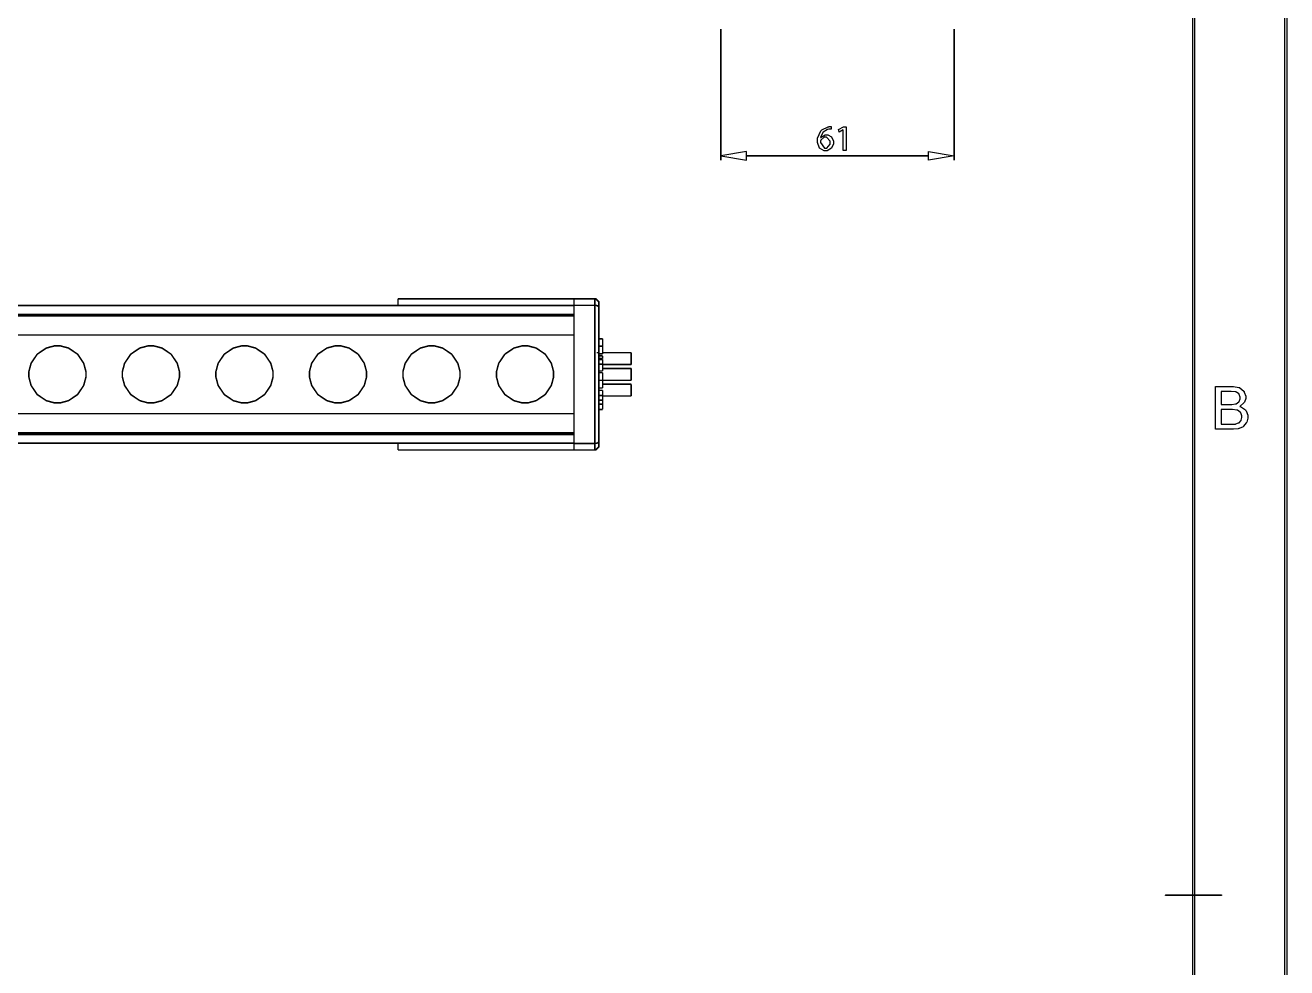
# Model space of a CAD drawing. Extents: x 0.54 to 10.46, y 0.74 to 7.76.
# Drawn here: x 8.179 to 10.465, y 2.448 to 4.156 of the extents above; entities that cross this region are included whole.
import ezdxf

# ---------------------------------------------------------------- set-up
doc = ezdxf.new("R2010")
doc.units = 0
doc.layers.get('0').update_dxf_attribs({"linetype": 'CONTINUOUS'})

msp = doc.modelspace()

# ---------------------------------------------------------------- linework, layer by layer
at = {"color": 0}
for points in [[(10.4631, 0.73899), (0.53689, 0.73899), (0.53646, 0.73899), (0.53516, 0.74029), (0.53516, 0.74072), (0.53516, 7.75928), (0.53516, 7.75971), (0.53646, 7.76101), (0.53689, 7.76101), (10.4631, 7.76101), (10.4635, 7.76101), (10.4648, 7.75971), (10.4648, 7.75928), (10.4648, 0.74072), (10.4648, 0.74029), (10.4635, 0.73899), (10.4631, 0.73899)], [(0.53863, 0.74246), (10.4614, 0.74246), (10.4614, 7.75754), (0.53863, 7.75754), (0.53863, 0.74246)], [(10.296, 0.90609), (0.87115, 0.90609), (0.87071, 0.90609), (0.86941, 0.90739), (0.86941, 0.90782), (0.86941, 7.59218), (0.86941, 7.59261), (0.87071, 7.59392), (0.87115, 7.59392), (10.296, 7.59392), (10.2964, 7.59392), (10.2977, 7.59261), (10.2977, 7.59218), (10.2977, 0.90782), (10.2977, 0.90739), (10.2964, 0.90609), (10.296, 0.90609)], [(0.87289, 0.90956), (10.2943, 0.90956), (10.2943, 7.59044), (0.87289, 7.59044), (0.87289, 0.90956)], [(10.3354, 3.42361), (10.3354, 3.50142), (10.3646, 3.50142), (10.3682, 3.50142), (10.378, 3.49951), (10.3789, 3.49908), (10.3798, 3.49869), (10.3868, 3.49262), (10.3874, 3.49181), (10.3879, 3.491), (10.3904, 3.48389), (10.3904, 3.4815), (10.3904, 3.47917), (10.3881, 3.47287), (10.3877, 3.47211), (10.3872, 3.4714), (10.3804, 3.4655), (10.3796, 3.465), (10.3807, 3.46468), (10.3898, 3.45882), (10.3904, 3.45796), (10.391, 3.45714), (10.3942, 3.44894), (10.3942, 3.44618), (10.3942, 3.44362), (10.3923, 3.43679), (10.3919, 3.43599), (10.3915, 3.43522), (10.3867, 3.42919), (10.3862, 3.42876), (10.3856, 3.42833), (10.3785, 3.42512), (10.3777, 3.42492), (10.3768, 3.42469), (10.368, 3.42361), (10.3651, 3.42361), (10.3354, 3.42361)], [(10.3457, 3.46875), (10.3625, 3.46875), (10.365, 3.46875), (10.3718, 3.46951), (10.3723, 3.46963), (10.373, 3.46983), (10.3779, 3.4731), (10.3783, 3.47353), (10.3786, 3.47401), (10.3803, 3.47874), (10.3803, 3.48031), (10.3803, 3.48204), (10.3787, 3.4866), (10.3784, 3.48708), (10.3781, 3.48762), (10.3736, 3.491), (10.3731, 3.49115), (10.3725, 3.49137), (10.364, 3.49224), (10.3613, 3.49224), (10.3457, 3.49224), (10.3457, 3.46875)], [(10.3457, 3.43278), (10.3651, 3.43278), (10.3668, 3.43278), (10.3717, 3.43311), (10.3721, 3.43317), (10.3727, 3.43326), (10.3776, 3.43506), (10.378, 3.43528), (10.3784, 3.43554), (10.3817, 3.43918), (10.3819, 3.43961), (10.3822, 3.44011), (10.3835, 3.44467), (10.3835, 3.44618), (10.3835, 3.44808), (10.3816, 3.45324), (10.3813, 3.45372), (10.3809, 3.45426), (10.3758, 3.45801), (10.3751, 3.45822), (10.3744, 3.45844), (10.3664, 3.45953), (10.3637, 3.45953), (10.3457, 3.45953), (10.3457, 3.43278)], [(10.3461, 2.57824), (10.2458, 2.57824), (10.2457, 2.57824), (10.2452, 2.57878), (10.2452, 2.57894), (10.2452, 2.57915), (10.2457, 2.57964), (10.2458, 2.57964), (10.3461, 2.57964), (10.3463, 2.57964), (10.3468, 2.57915), (10.3468, 2.57894), (10.3468, 2.57878), (10.3463, 2.57824), (10.3461, 2.57824)]]:
    msp.add_lwpolyline(points, close=True, dxfattribs=at)
at = {"color": 9, "const_width": 0.00278}
for points in [[(9.43924, 4.14942), (9.43924, 3.91097)], [(9.86203, 4.14942), (9.86203, 3.91097)], [(9.48563, 3.91928), (9.81565, 3.91928)]]:
    msp.add_lwpolyline(points, dxfattribs=at)
at = {"color": 9}
for points in [[(9.63932, 3.96772), (9.639, 3.96778), (9.63542, 3.96756), (9.63504, 3.96744), (9.63276, 3.96712), (9.62457, 3.96197), (9.62044, 3.9541), (9.62022, 3.95231), (9.62044, 3.95231), (9.62093, 3.95301), (9.62825, 3.95725), (9.63069, 3.95725), (9.63297, 3.95725), (9.63992, 3.9535), (9.64356, 3.94601), (9.64356, 3.94347), (9.64356, 3.94092), (9.63976, 3.93311), (9.63194, 3.9285), (9.62939, 3.9285), (9.62663, 3.9285), (9.61843, 3.93343), (9.61431, 3.94336), (9.61431, 3.94661), (9.61431, 3.95144), (9.62044, 3.96479), (9.62153, 3.96582), (9.6224, 3.96669), (9.63379, 3.97194), (9.63514, 3.97211), (9.63553, 3.97222), (9.63835, 3.97244), (9.63932, 3.97244), (9.63932, 3.96772)], [(9.66114, 3.96642), (9.66103, 3.96642), (9.65365, 3.9624), (9.6525, 3.96679), (9.66183, 3.97179), (9.66672, 3.97179), (9.66672, 3.92919), (9.66114, 3.92919), (9.66114, 3.96642)], [(9.63769, 3.94314), (9.63769, 3.94558), (9.63108, 3.9529), (9.6289, 3.9529), (9.62685, 3.9529), (9.62104, 3.94846), (9.62067, 3.94769), (9.62056, 3.94754), (9.62001, 3.94575), (9.62001, 3.94515), (9.62001, 3.94342), (9.62701, 3.93294), (9.62939, 3.93294), (9.63146, 3.93294), (9.63769, 3.9406), (9.63769, 3.94314)], [(9.48563, 3.92697), (9.43924, 3.91928), (9.48563, 3.91157), (9.48563, 3.92697)], [(9.8156, 3.92697), (9.86203, 3.91928), (9.8156, 3.91157), (9.8156, 3.92697)]]:
    msp.add_lwpolyline(points, close=True, dxfattribs=at)
at = {"color": 0, "const_width": 0.00278}
for points in [[(9.86203, 3.91928), (9.86203, 3.91928)], [(8.18554, 3.52317), (8.18554, 3.52821), (8.18956, 3.54329), (8.20068, 3.55974), (8.21713, 3.57086), (8.23221, 3.57487), (8.23725, 3.57487), (8.24224, 3.57487), (8.25738, 3.57086), (8.27382, 3.55974), (8.28489, 3.54329), (8.28896, 3.52821), (8.28896, 3.52317), (8.28896, 3.51818), (8.28489, 3.50304), (8.27382, 3.4866), (8.25738, 3.47547), (8.24224, 3.4714), (8.23725, 3.4714), (8.23221, 3.4714), (8.21713, 3.47547), (8.20068, 3.4866), (8.18956, 3.50304), (8.18554, 3.51818), (8.18554, 3.52317)], [(8.35499, 3.52317), (8.35499, 3.52821), (8.359, 3.54329), (8.37011, 3.55974), (8.38656, 3.57086), (8.40169, 3.57487), (8.40674, 3.57487), (8.41174, 3.57487), (8.42681, 3.57086), (8.44325, 3.55974), (8.45438, 3.54329), (8.45844, 3.52821), (8.45844, 3.52317), (8.45844, 3.51818), (8.45438, 3.50304), (8.44325, 3.4866), (8.42681, 3.47547), (8.41174, 3.4714), (8.40674, 3.4714), (8.40169, 3.4714), (8.38656, 3.47547), (8.37011, 3.4866), (8.359, 3.50304), (8.35499, 3.51818), (8.35499, 3.52317)], [(8.52447, 3.52317), (8.52447, 3.52821), (8.52849, 3.54329), (8.53961, 3.55974), (8.55604, 3.57086), (8.57118, 3.57487), (8.57622, 3.57487), (8.58122, 3.57487), (8.59631, 3.57086), (8.61274, 3.55974), (8.62386, 3.54329), (8.62793, 3.52821), (8.62793, 3.52317), (8.62793, 3.51818), (8.62386, 3.50304), (8.61274, 3.4866), (8.59631, 3.47547), (8.58122, 3.4714), (8.57622, 3.4714), (8.57118, 3.4714), (8.55604, 3.47547), (8.53961, 3.4866), (8.52849, 3.50304), (8.52447, 3.51818), (8.52447, 3.52317)], [(8.69396, 3.52317), (8.69396, 3.52821), (8.69797, 3.54329), (8.7091, 3.55974), (8.72553, 3.57086), (8.74061, 3.57487), (8.74567, 3.57487), (8.75065, 3.57487), (8.76574, 3.57086), (8.78217, 3.55974), (8.79329, 3.54329), (8.79736, 3.52821), (8.79736, 3.52317), (8.79736, 3.51818), (8.79329, 3.50304), (8.78217, 3.4866), (8.76574, 3.47547), (8.75065, 3.4714), (8.74567, 3.4714), (8.74061, 3.4714), (8.72553, 3.47547), (8.7091, 3.4866), (8.69797, 3.50304), (8.69396, 3.51818), (8.69396, 3.52317)], [(8.86339, 3.52317), (8.86339, 3.52821), (8.8674, 3.54329), (8.87853, 3.55974), (8.89497, 3.57086), (8.9101, 3.57487), (8.91515, 3.57487), (8.92014, 3.57487), (8.93522, 3.57086), (8.95167, 3.55974), (8.96278, 3.54329), (8.96685, 3.52821), (8.96685, 3.52317), (8.96685, 3.51818), (8.96278, 3.50304), (8.95167, 3.4866), (8.93522, 3.47547), (8.92014, 3.4714), (8.91515, 3.4714), (8.9101, 3.4714), (8.89497, 3.47547), (8.87853, 3.4866), (8.8674, 3.50304), (8.86339, 3.51818), (8.86339, 3.52317)], [(9.03288, 3.52317), (9.03288, 3.52821), (9.03689, 3.54329), (9.04801, 3.55974), (9.06446, 3.57086), (9.07954, 3.57487), (9.08458, 3.57487), (9.08957, 3.57487), (9.10471, 3.57086), (9.12115, 3.55974), (9.13222, 3.54329), (9.13629, 3.52821), (9.13629, 3.52317), (9.13629, 3.51818), (9.13222, 3.50304), (9.12115, 3.4866), (9.10471, 3.47547), (9.08957, 3.4714), (9.08458, 3.4714), (9.07954, 3.4714), (9.06446, 3.47547), (9.04801, 3.4866), (9.03689, 3.50304), (9.03288, 3.51818), (9.03288, 3.52317)]]:
    msp.add_lwpolyline(points, close=True, dxfattribs=at)
for points in [[(8.85433, 3.648), (8.85433, 3.6601)], [(8.85433, 3.6601), (9.17324, 3.6601)], [(9.17324, 3.6601), (9.21104, 3.6601)], [(9.17324, 3.64839), (9.17324, 3.6601)], [(9.21815, 3.653), (9.21815, 3.65479), (9.21278, 3.6601), (9.21099, 3.6601)], [(9.21104, 3.64839), (9.21104, 3.6601)], [(1.04047, 3.648), (8.23876, 3.648)], [(8.23876, 3.648), (9.17324, 3.648)], [(9.21104, 3.64839), (9.17324, 3.64839)], [(9.17324, 3.64839), (9.17324, 3.39789)], [(9.21104, 3.39789), (9.21104, 3.64839)], [(9.21104, 3.64839), (9.2124, 3.64833), (9.21376, 3.64811), (9.21496, 3.64774), (9.21604, 3.64729), (9.21696, 3.64671), (9.21761, 3.64606), (9.21804, 3.64535), (9.21815, 3.64458)], [(9.21815, 3.653), (9.21815, 3.64458)], [(9.21815, 3.64458), (9.21815, 3.40169)], [(1.04047, 3.63015), (8.23876, 3.63015)], [(8.23876, 3.63015), (1.04047, 3.63015)], [(9.17324, 3.63015), (8.23876, 3.63015)], [(8.23876, 3.63015), (9.17324, 3.63015)], [(1.04047, 3.59451), (8.23876, 3.59451)], [(8.23876, 3.59451), (9.17324, 3.59451)], [(9.22526, 3.58768), (9.21815, 3.58768)], [(9.22526, 3.57433), (9.22526, 3.58768)], [(9.22526, 3.57433), (9.21815, 3.57433)], [(9.22526, 3.56033), (9.22526, 3.57433)], [(9.21815, 3.56239), (9.21425, 3.56239)], [(9.22526, 3.56033), (9.21815, 3.56033)], [(9.22526, 3.55669), (9.21815, 3.55669)], [(9.22526, 3.55203), (9.21815, 3.55203)], [(9.22526, 3.55012), (9.21815, 3.55012)], [(9.27701, 3.56239), (9.22526, 3.56239)], [(9.22526, 3.55203), (9.22526, 3.55669)], [(9.22526, 3.55176), (9.22526, 3.55208)], [(9.22526, 3.54156), (9.22526, 3.55012)], [(9.27701, 3.56239), (9.27701, 3.54096)], [(9.22526, 3.54156), (9.21815, 3.54156)], [(9.22526, 3.52935), (9.21815, 3.52935)], [(9.22526, 3.52626), (9.21815, 3.52626)], [(9.22526, 3.52935), (9.22526, 3.54156)], [(9.27701, 3.54096), (9.22526, 3.54096)], [(9.27701, 3.53386), (9.22526, 3.53386)], [(9.22526, 3.51226), (9.22526, 3.52626)], [(9.27701, 3.53386), (9.27701, 3.51243)], [(9.22526, 3.51226), (9.21815, 3.51226)], [(9.22526, 3.49849), (9.21815, 3.49849)], [(9.22526, 3.49837), (9.21815, 3.49837)], [(9.27701, 3.51243), (9.22526, 3.51243)], [(9.22526, 3.49849), (9.22526, 3.51221)], [(9.27701, 3.50532), (9.22526, 3.50532)], [(9.22526, 3.49837), (9.22526, 3.49849)], [(9.27701, 3.50532), (9.27701, 3.48389)], [(9.22526, 3.49425), (9.21815, 3.49425)], [(9.22526, 3.48469), (9.21815, 3.48469)], [(9.22526, 3.4764), (9.21815, 3.4764)], [(9.22526, 3.48469), (9.22526, 3.49425)], [(9.22526, 3.4764), (9.22526, 3.48469)], [(9.27701, 3.48389), (9.22526, 3.48389)], [(9.22526, 3.46929), (9.22526, 3.47646)], [(8.23876, 3.45182), (1.04047, 3.45182)], [(9.17324, 3.45182), (8.23876, 3.45182)], [(9.22526, 3.46929), (9.21815, 3.46929)], [(9.22526, 3.45964), (9.21815, 3.45964)], [(9.22526, 3.45964), (9.22526, 3.46929)], [(1.04047, 3.41613), (8.23876, 3.41613)], [(1.04047, 3.41613), (8.23876, 3.41613)], [(8.23876, 3.41613), (9.17324, 3.41613)], [(8.23876, 3.41613), (9.17324, 3.41613)], [(8.23876, 3.39828), (1.04047, 3.39828)], [(9.17324, 3.39828), (8.23876, 3.39828)], [(8.85433, 3.39828), (8.85433, 3.38618)], [(8.85433, 3.38618), (9.17324, 3.38618)], [(9.17324, 3.39789), (9.21104, 3.39789)], [(9.17324, 3.38618), (9.17324, 3.39789)], [(9.21104, 3.38618), (9.17324, 3.38618)], [(9.21104, 3.39789), (9.2124, 3.398), (9.21376, 3.39817), (9.21496, 3.39854), (9.21604, 3.39899), (9.21696, 3.39958), (9.21761, 3.40022), (9.21804, 3.40093), (9.21815, 3.40169)], [(9.21104, 3.38618), (9.21104, 3.39789)], [(9.21104, 3.38618), (9.21278, 3.38618), (9.21815, 3.39154), (9.21815, 3.39333)], [(9.21815, 3.40169), (9.21815, 3.39328)]]:
    msp.add_lwpolyline(points, dxfattribs=at)
at = {"color": 250, "const_width": 0.00278}
for points in [[(1.04047, 3.63206), (8.23876, 3.63206)], [(1.04047, 3.62901), (8.23876, 3.62901)], [(8.23876, 3.63206), (9.17324, 3.63206)], [(8.23876, 3.62901), (9.17324, 3.62901)], [(1.04047, 3.41726), (8.23876, 3.41726)], [(8.23876, 3.41422), (1.04047, 3.41422)], [(8.23876, 3.41726), (9.17324, 3.41726)], [(9.17324, 3.41422), (8.23876, 3.41422)]]:
    msp.add_lwpolyline(points, dxfattribs=at)

doc.saveas('drawing.dxf')
